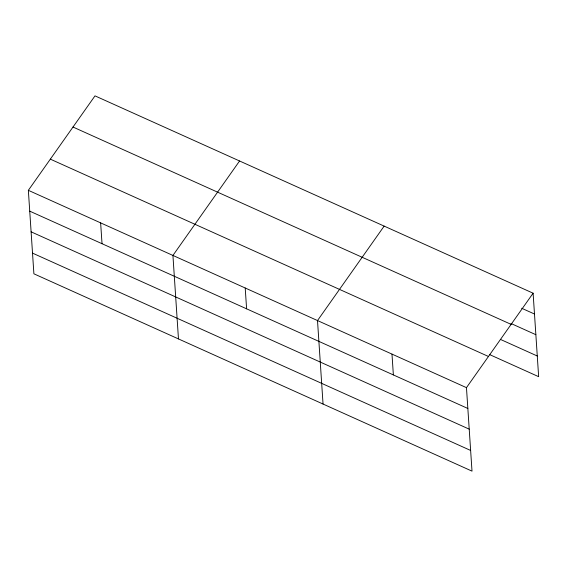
<?xml version="1.0" encoding="UTF-8"?>
<svg xmlns="http://www.w3.org/2000/svg" width="567" height="567" viewBox="0 0 567 567"><rect width="100%" height="100%" fill="white"/><g stroke="black" fill="none" stroke-linecap="round" stroke-linejoin="round"><path stroke-width="0.85" d="M533.108 293.196L466.464 387.651L472.006 471.134L33.892 273.804L28.35 190.321L94.994 95.866L533.108 293.196L538.65 376.679L489.796 354.673M239.572 160.985L172.928 255.441L178.47 338.924M384.15 226.105L317.506 320.561L323.048 404.044M521.675 308.25L534.49 314.019M511.037 323.516L535.865 334.7M73.001 127.036L511.115 324.367M500.434 339.406L537.275 355.998M50.343 159.15L488.456 356.48M28.35 190.321L466.464 387.651M29.732 211.144L467.846 408.474M31.107 231.825L469.221 429.155M32.525 253.123L470.638 450.46M391.988 354.106L393.37 374.929M245.213 288.001L246.602 308.824M100.635 222.881L102.025 243.704"/></g></svg>
